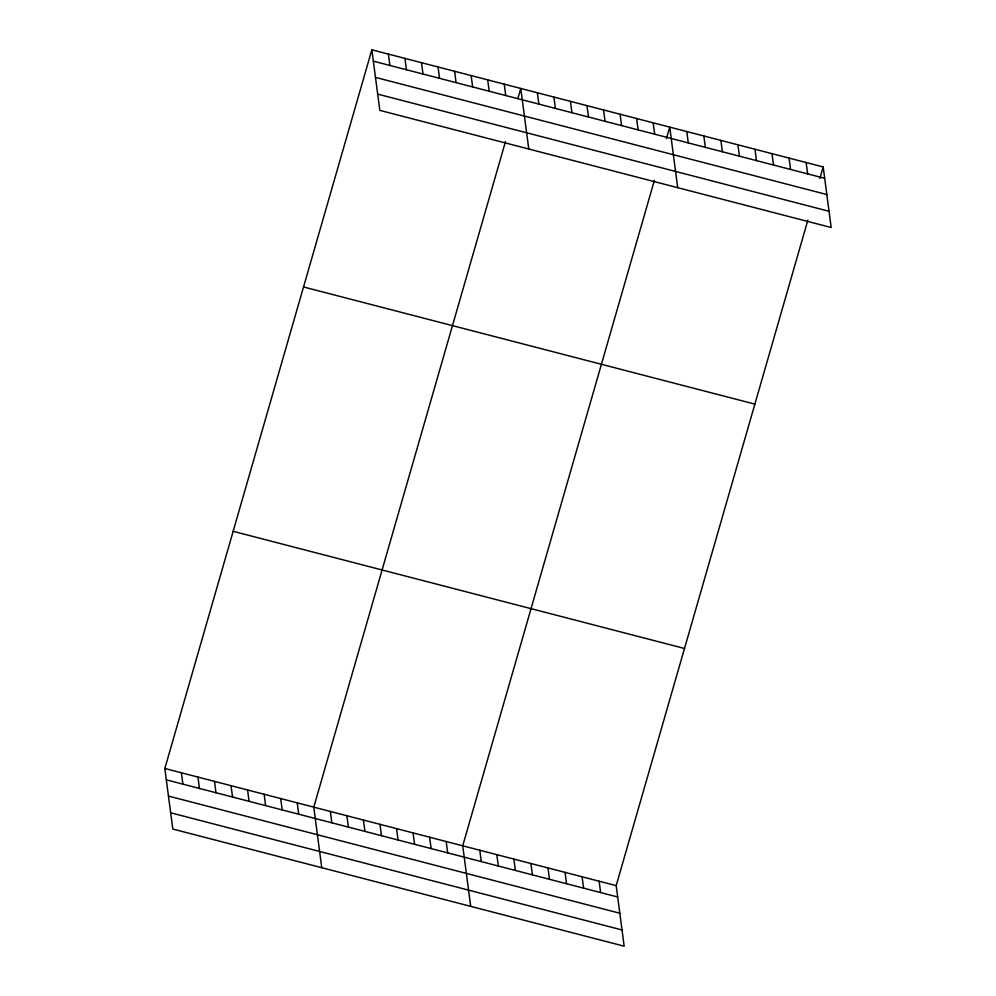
<?xml version="1.0" encoding="UTF-8"?>
<svg xmlns="http://www.w3.org/2000/svg" width="996" height="996" viewBox="0 0 996 996"><rect width="100%" height="100%" fill="white"/><g stroke="black" fill="none" stroke-linecap="round" stroke-linejoin="round"><path stroke-width="1.49" d="M807.868 220.141L616.188 885.643L624.156 946.2L172.806 829.046L164.838 768.489L371.844 49.8L823.194 166.954L831.162 227.511L379.812 110.357L371.844 49.8M505.47 141.644L313.777 807.146L321.758 867.703M517.895 98.529L520.784 88.457L528.764 149.014M654.409 180.313L462.729 845.816L470.697 906.36M666.424 138.618L669.735 127.127L677.703 187.684M819.882 178.458L823.194 166.954M373.338 61.154L824.688 178.309M375.48 77.389L826.817 194.544M377.683 94.11L829.021 211.276M303.531 286.973L754.881 404.127M233.151 531.316L684.501 648.483M164.838 768.489L616.188 885.643M166.332 779.843L617.682 896.998M168.473 796.078L619.811 913.232M170.677 812.798L622.014 929.965M806.138 162.535L807.632 173.877M789.093 158.103L790.587 169.457M772.037 153.683L773.531 165.025M754.98 149.251L756.487 160.605M737.936 144.831L739.43 156.173M720.88 140.399L722.374 151.753M703.836 135.979L705.33 147.321M686.779 131.547L688.273 142.901M653.177 122.832L654.671 134.174M636.631 118.536L638.125 129.878M620.085 114.241L621.579 125.583M603.539 109.946L605.033 121.288M586.98 105.651L588.474 116.993M570.434 101.355L571.928 112.697M553.888 97.06L555.382 108.402M537.342 92.753L538.836 104.107M504.237 84.162L505.731 95.516M599.131 881.223L600.625 892.565M487.691 79.867L489.185 91.221M582.087 876.791L583.581 888.146M471.145 75.572L472.639 86.926M565.031 872.372L566.525 883.713M454.587 71.276L456.081 82.631M547.987 867.939L549.481 879.294M438.041 66.981L439.535 78.335M530.93 863.52L532.424 874.862M421.495 62.686L422.989 74.04M513.874 859.087L515.368 870.442M404.936 58.391L406.43 69.745M496.83 854.668L498.324 866.01M388.39 54.095L389.884 65.45M479.773 850.235L481.267 861.59M446.183 841.52L447.677 852.862M429.625 837.225L431.119 848.567M413.079 832.93L414.573 844.272M396.533 828.635L398.026 839.977M379.974 824.339L381.468 835.681M363.428 820.032L364.922 831.386M346.882 815.736L348.376 827.091M330.336 811.441L331.83 822.796M297.231 802.851L298.725 814.205M280.685 798.555L282.179 809.91M264.139 794.26L265.633 805.615M247.581 789.965L249.075 801.319M231.035 785.67L232.529 797.024M214.489 781.374L215.983 792.729M197.943 777.079L199.437 788.434M181.384 772.784L182.878 784.138"/></g></svg>
